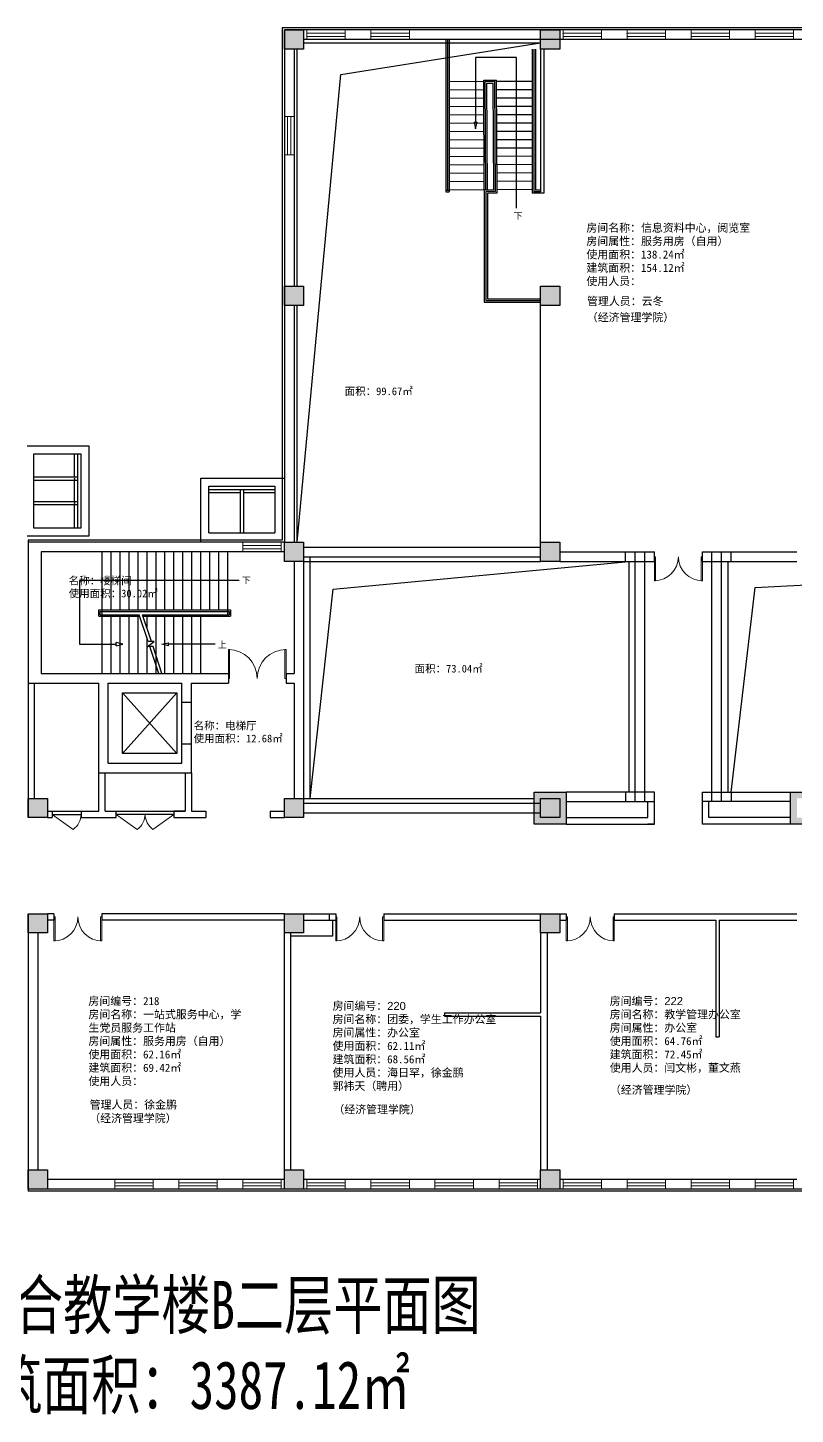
# Model space of a CAD drawing. Header units: millimetres. Extents: x -1373492 to -1246082, y 965766 to 1020355.
# Drawn here: x -1311512 to -1287547, y 965766 to 1009069 of the extents above; entities that cross this region are included whole.
import ezdxf

# ---------------------------------------------------------------- set-up
doc = ezdxf.new("R2010")
doc.units = ezdxf.units.MM
doc.header["$LTSCALE"] = 1000
doc.linetypes.add('CONTINOUS', pattern=[0])
for name, color, linetype in [('填充', 7, 'Continuous'), ('墙体', 30, 'Continuous'), ('柱子', 5, 'Continuous'), ('管理人员', 2, 'Continuous')]:
    doc.layers.add(name, color=color, linetype=linetype)
for name, color, linetype, lineweight in [('墙线', 30, 'Continuous', 30), ('文字', 7, 'Continuous', 30), ('窗户', 131, 'Continuous', 15), ('门线', 154, 'CONTINOUS', 15)]:
    doc.layers.add(name, color=color, linetype=linetype, lineweight=lineweight)
doc.styles.add('_TCH_AXIS', font='', dxfattribs={"width": 0.75})
doc.styles.get("Standard").update_dxf_attribs({"font": 'arial.ttf'})
doc.styles.get('_TCH_AXIS').set_extended_font_data('FangSong_GB2312')

msp = doc.modelspace()

# ---------------------------------------------------------------- hatches: boundary and pattern name
at = {"layer": '填充'}
h = msp.add_hatch(color=256, dxfattribs=at)
h.dxf.hatch_style = 1
h.paths.add_polyline_path([(-1302897, 1008999), (-1303497, 1008999), (-1303497, 1008399), (-1302897, 1008399)])
h = msp.add_hatch(color=256, dxfattribs=at)
h.dxf.hatch_style = 1
h.paths.add_polyline_path([(-1294897, 1008999), (-1295497, 1008999), (-1295497, 1008399), (-1294897, 1008399)])
h = msp.add_hatch(color=256, dxfattribs=at)
h.dxf.hatch_style = 1
h.paths.add_polyline_path([(-1302897, 1000999), (-1303497, 1000999), (-1303497, 1000399), (-1302897, 1000399)])
h = msp.add_hatch(color=256, dxfattribs=at)
h.dxf.hatch_style = 1
h.paths.add_polyline_path([(-1294897, 1000999), (-1295497, 1000999), (-1295497, 1000399), (-1294897, 1000399)])
h = msp.add_hatch(color=256, dxfattribs=at)
h.dxf.hatch_style = 1
h.paths.add_polyline_path([(-1302897, 992999), (-1303497, 992999), (-1303497, 992399), (-1302897, 992399)])
h = msp.add_hatch(color=256, dxfattribs=at)
h.dxf.hatch_style = 1
h.paths.add_polyline_path([(-1294897, 992999), (-1295497, 992999), (-1295497, 992399), (-1294897, 992399)])
h = msp.add_hatch(color=256, dxfattribs=at)
h.dxf.hatch_style = 1
h.paths.add_polyline_path([(-1294697, 985199), (-1295697, 985199), (-1295697, 984199), (-1294697, 984199)])
h.paths.add_polyline_path([(-1294897, 984999), (-1294897, 984399), (-1295497, 984399), (-1295497, 984999)], flags=16)
h = msp.add_hatch(color=256, dxfattribs=at)
h.dxf.hatch_style = 1
h.paths.add_polyline_path([(-1286697, 985199), (-1287697, 985199), (-1287697, 984199), (-1286697, 984199)])
h.paths.add_polyline_path([(-1286897, 984399), (-1287497, 984399), (-1287497, 984999), (-1286897, 984999)], flags=16)
h = msp.add_hatch(color=256, dxfattribs=at)
h.dxf.hatch_style = 1
h.paths.add_polyline_path([(-1310897, 984999), (-1311497, 984999), (-1311497, 984399), (-1310897, 984399)])
h = msp.add_hatch(color=256, dxfattribs=at)
h.dxf.hatch_style = 1
h.paths.add_polyline_path([(-1302897, 984999), (-1303497, 984999), (-1303497, 984399), (-1302897, 984399)])
h = msp.add_hatch(color=256, dxfattribs=at)
h.dxf.hatch_style = 1
h.paths.add_polyline_path([(-1294897, 984999), (-1295497, 984999), (-1295497, 984399), (-1294897, 984399)])
h = msp.add_hatch(color=256, dxfattribs=at)
h.dxf.hatch_style = 1
h.paths.add_polyline_path([(-1310897, 981399), (-1311497, 981399), (-1311497, 980799), (-1310897, 980799)])
h = msp.add_hatch(color=256, dxfattribs=at)
h.dxf.hatch_style = 1
h.paths.add_polyline_path([(-1302897, 981399), (-1303497, 981399), (-1303497, 980799), (-1302897, 980799)])
h = msp.add_hatch(color=256, dxfattribs=at)
h.dxf.hatch_style = 1
h.paths.add_polyline_path([(-1294897, 981399), (-1295497, 981399), (-1295497, 980799), (-1294897, 980799)])
h = msp.add_hatch(color=256, dxfattribs=at)
h.dxf.hatch_style = 1
h.paths.add_polyline_path([(-1310897, 973399), (-1311497, 973399), (-1311497, 972799), (-1310897, 972799)])
h = msp.add_hatch(color=256, dxfattribs=at)
h.dxf.hatch_style = 1
h.paths.add_polyline_path([(-1302897, 973399), (-1303497, 973399), (-1303497, 972799), (-1302897, 972799)])
h = msp.add_hatch(color=256, dxfattribs=at)
h.dxf.hatch_style = 1
h.paths.add_polyline_path([(-1294897, 973399), (-1295497, 973399), (-1295497, 972799), (-1294897, 972799)])

# ---------------------------------------------------------------- linework, layer by layer
at = {"layer": '墙体'}
for p in [(-1310047, 994982), (-1310047, 994216)]:
    msp.add_point(p, dxfattribs=at)
at = {"layer": '墙线'}
for p, q in [((-1303567, 1009069), (-1303567, 993069)), ((-1271567, 1009069), (-1303567, 1009069)), ((-1271497, 1008999), (-1303497, 1008999)), ((-1303497, 1008999), (-1303497, 992999)), ((-1271497, 1008699), (-1302897, 1008699)), ((-1302897, 1008599), (-1295497, 1008599)), ((-1301738, 1007605), (-1295497, 1008599)), ((-1298457, 1008699), (-1298457, 1003949)), ((-1298407, 1008699), (-1298407, 1003999)), ((-1298357, 1008699), (-1298357, 1003949)), ((-1303197, 1008399), (-1303197, 1000999)), ((-1303097, 1000999), (-1303097, 1008399)), ((-1296255, 1008142), (-1297526, 1008142)), ((-1297526, 1008142), (-1297526, 1006124)), ((-1296255, 1003438), (-1296255, 1008142)), ((-1295757, 1008399), (-1295757, 1003899)), ((-1295707, 1008399), (-1295707, 1003949)), ((-1295657, 1008399), (-1295657, 1003999)), ((-1295497, 1008399), (-1295497, 1003949)), ((-1295397, 1008399), (-1295397, 1003899)), ((-1303097, 992999), (-1301738, 1007605)), ((-1297275, 1007385), (-1298363, 1007379)), ((-1297257, 1004005), (-1297275, 1007435)), ((-1297275, 1007435), (-1296875, 1007435)), ((-1296925, 1007387), (-1297225, 1007385)), ((-1297207, 1004005), (-1297225, 1007385)), ((-1297175, 1007335), (-1296975, 1007336)), ((-1297157, 1004005), (-1297175, 1007335)), ((-1296957, 1004006), (-1296975, 1007336)), ((-1296907, 1003957), (-1296925, 1007387)), ((-1296857, 1003907), (-1296875, 1007435)), ((-1295763, 1007393), (-1296875, 1007387)), ((-1297274, 1007125), (-1298361, 1007119)), ((-1297272, 1006865), (-1298360, 1006859)), ((-1295761, 1007133), (-1296874, 1007127)), ((-1295760, 1006873), (-1296872, 1006867)), ((-1297271, 1006605), (-1298363, 1006599)), ((-1297271, 1006605), (-1298359, 1006599)), ((-1295763, 1006613), (-1296871, 1006607)), ((-1295759, 1006613), (-1296871, 1006607)), ((-1297269, 1006345), (-1298361, 1006339)), ((-1297268, 1006085), (-1298360, 1006079)), ((-1297576, 1006124), (-1297476, 1006124)), ((-1297576, 1006124), (-1297526, 1005916)), ((-1297526, 1005916), (-1297476, 1006124)), ((-1295761, 1006353), (-1296869, 1006347)), ((-1295760, 1006093), (-1296868, 1006087)), ((-1297267, 1005825), (-1298363, 1005819)), ((-1297265, 1005565), (-1298361, 1005559)), ((-1297267, 1005825), (-1298359, 1005819)), ((-1295763, 1005833), (-1296867, 1005827)), ((-1295759, 1005833), (-1296867, 1005827)), ((-1295761, 1005573), (-1296865, 1005567)), ((-1297264, 1005305), (-1298360, 1005299)), ((-1295760, 1005313), (-1296864, 1005307)), ((-1297263, 1005045), (-1298363, 1005039)), ((-1297261, 1004785), (-1298361, 1004779)), ((-1297263, 1005045), (-1298359, 1005039)), ((-1295763, 1005053), (-1296863, 1005047)), ((-1295759, 1005053), (-1296863, 1005047)), ((-1295761, 1004793), (-1296861, 1004787)), ((-1297260, 1004525), (-1298360, 1004519)), ((-1297259, 1004265), (-1298359, 1004259)), ((-1295760, 1004533), (-1296860, 1004527)), ((-1295759, 1004273), (-1296859, 1004267)), ((-1298457, 1003999), (-1298357, 1003999)), ((-1298457, 1003949), (-1298357, 1003949)), ((-1296957, 1004006), (-1298357, 1003999)), ((-1297257, 1004005), (-1297257, 1000499)), ((-1296907, 1003957), (-1297207, 1003957)), ((-1297207, 1003957), (-1297207, 1000549)), ((-1296857, 1003907), (-1297157, 1003907)), ((-1297157, 1003907), (-1297157, 1000599)), ((-1295757, 1004013), (-1296857, 1004007)), ((-1295397, 1003899), (-1295757, 1003899)), ((-1295497, 1003949), (-1295707, 1003949)), ((-1295497, 1003999), (-1295657, 1003999)), ((-1303197, 1000399), (-1303197, 992999)), ((-1303097, 992999), (-1303097, 1000399)), ((-1297257, 1000499), (-1295497, 1000499)), ((-1297207, 1000549), (-1295497, 1000549)), ((-1297157, 1000599), (-1295497, 1000599)), ((-1295497, 992999), (-1295497, 1000399)), ((-1309597, 995999), (-1311527, 995999)), ((-1310485, 995999), (-1310485, 995999)), ((-1309597, 993199), (-1309597, 995999)), ((-1309847, 995749), (-1311337, 995749)), ((-1311337, 995749), (-1311337, 993449)), ((-1310047, 995032), (-1310047, 995749)), ((-1309947, 993449), (-1309947, 995749)), ((-1309847, 993449), (-1309847, 995749)), ((-1309947, 995032), (-1311337, 995032)), ((-1309947, 994932), (-1311337, 994932)), ((-1310047, 994266), (-1310047, 994932)), ((-1306112, 992999), (-1306112, 994999)), ((-1306112, 994999), (-1303497, 994999)), ((-1305862, 993299), (-1305862, 994749)), ((-1305862, 994749), (-1303797, 994749)), ((-1303797, 994749), (-1303797, 993299)), ((-1309947, 994266), (-1311337, 994266)), ((-1305862, 994649), (-1303797, 994649)), ((-1305862, 994549), (-1304879, 994549)), ((-1304879, 994649), (-1304879, 993299)), ((-1304779, 994649), (-1304779, 993299)), ((-1304779, 994549), (-1303797, 994549)), ((-1309947, 994166), (-1311337, 994166)), ((-1310047, 993449), (-1310047, 994166)), ((-1311337, 993449), (-1309847, 993449)), ((-1311527, 993199), (-1309597, 993199)), ((-1311497, 993069), (-1311497, 984399)), ((-1303567, 993069), (-1311497, 993069)), ((-1303497, 992999), (-1311497, 992999)), ((-1305862, 993299), (-1303797, 993299)), ((-1303497, 992699), (-1311097, 992699)), ((-1311097, 992699), (-1311097, 988899)), ((-1309197, 992675), (-1309197, 988899)), ((-1308917, 992675), (-1308917, 990887)), ((-1308637, 992675), (-1308637, 990887)), ((-1308357, 992675), (-1308357, 990887)), ((-1308077, 992675), (-1308077, 990887)), ((-1307797, 992675), (-1307797, 990887)), ((-1307797, 992675), (-1307797, 990887)), ((-1307517, 992675), (-1307517, 990887)), ((-1307237, 992675), (-1307237, 990887)), ((-1306957, 992675), (-1306957, 990887)), ((-1306677, 992675), (-1306677, 990887)), ((-1306677, 992675), (-1306677, 990887)), ((-1306397, 992675), (-1306397, 990887)), ((-1306117, 992675), (-1306117, 990887)), ((-1305837, 992675), (-1305837, 990887)), ((-1305557, 992675), (-1305557, 990887)), ((-1305277, 992675), (-1305277, 990737)), ((-1302897, 992849), (-1295497, 992849)), ((-1302897, 992549), (-1295497, 992549)), ((-1302697, 984999), (-1302697, 992549)), ((-1294897, 992699), (-1291947, 992699)), ((-1292847, 992399), (-1292847, 992699)), ((-1292547, 984899), (-1292547, 992699)), ((-1292247, 984899), (-1292247, 992699)), ((-1291947, 992399), (-1291947, 992699)), ((-1290447, 992399), (-1290447, 992699)), ((-1290447, 992699), (-1287497, 992699)), ((-1290147, 984899), (-1290147, 992699)), ((-1289847, 984899), (-1289847, 992699)), ((-1289547, 992399), (-1289547, 992699)), ((-1288804, 991583), (-1271497, 992549)), ((-1303197, 992399), (-1303197, 988899)), ((-1302897, 992399), (-1295497, 992399)), ((-1302897, 992399), (-1302897, 984999)), ((-1301972, 991535), (-1292747, 992399)), ((-1294897, 992399), (-1291947, 992399)), ((-1292747, 992399), (-1292747, 985199)), ((-1290447, 992399), (-1287497, 992399)), ((-1289647, 985199), (-1289647, 992399)), ((-1304912, 991801), (-1309892, 991801)), ((-1309892, 991801), (-1309892, 989819)), ((-1302697, 984999), (-1301972, 991535)), ((-1289547, 985199), (-1288804, 991583)), ((-1309297, 990887), (-1308077, 990887)), ((-1309297, 990687), (-1309297, 990887)), ((-1309247, 990837), (-1305227, 990837)), ((-1309247, 990737), (-1309247, 990837)), ((-1309197, 990887), (-1305557, 990887)), ((-1307797, 990887), (-1305177, 990887)), ((-1305227, 990837), (-1305227, 990737)), ((-1305177, 990887), (-1305177, 990687)), ((-1309297, 990687), (-1308014, 990687)), ((-1309247, 990737), (-1308031, 990737)), ((-1308917, 990687), (-1308917, 988899)), ((-1308637, 990687), (-1308637, 988899)), ((-1308357, 990687), (-1308357, 988899)), ((-1308077, 990687), (-1308077, 988899)), ((-1307753, 989897), (-1308031, 990737)), ((-1307928, 990737), (-1305227, 990737)), ((-1307650, 989897), (-1307928, 990737)), ((-1307911, 990687), (-1305177, 990687)), ((-1307797, 990687), (-1307797, 990342)), ((-1307797, 990687), (-1307797, 990342)), ((-1307517, 990687), (-1307517, 988899)), ((-1307237, 990687), (-1307237, 988899)), ((-1306957, 990687), (-1306957, 988899)), ((-1306677, 990687), (-1306677, 988899)), ((-1306677, 990687), (-1306677, 988899)), ((-1306397, 990687), (-1306397, 988899)), ((-1306117, 990687), (-1306117, 988899)), ((-1307797, 990030), (-1307797, 988899)), ((-1307797, 990002), (-1307797, 988899)), ((-1309892, 989819), (-1308749, 989819)), ((-1308749, 989819), (-1308749, 989869)), ((-1308749, 989769), (-1308749, 989869)), ((-1308541, 989819), (-1308749, 989869)), ((-1308749, 989769), (-1308541, 989819)), ((-1307771, 989742), (-1307560, 989897)), ((-1307599, 989742), (-1307771, 989742)), ((-1307560, 989897), (-1307753, 989897)), ((-1307423, 988899), (-1307702, 989742)), ((-1307320, 988899), (-1307599, 989742)), ((-1307320, 989814), (-1307112, 989864)), ((-1307112, 989764), (-1307320, 989814)), ((-1307112, 989764), (-1307112, 989864)), ((-1305664, 989814), (-1307112, 989814)), ((-1311097, 988899), (-1305247, 988899)), ((-1311097, 988899), (-1309097, 988899)), ((-1311097, 988899), (-1309197, 988899)), ((-1305247, 988899), (-1305247, 988599)), ((-1303447, 988899), (-1303447, 988599)), ((-1303447, 988899), (-1303197, 988899)), ((-1311497, 988599), (-1309297, 988599)), ((-1311297, 984999), (-1311297, 988599)), ((-1309297, 984599), (-1309297, 988599)), ((-1308997, 986099), (-1308997, 988599)), ((-1308997, 988599), (-1306697, 988599)), ((-1308556, 988299), (-1306856, 986399)), ((-1306856, 988299), (-1308556, 986399)), ((-1308556, 988299), (-1306856, 988299)), ((-1308556, 986399), (-1308556, 988299)), ((-1306856, 988299), (-1306856, 986399)), ((-1306697, 986099), (-1306697, 988599)), ((-1306397, 988599), (-1305247, 988599)), ((-1306397, 985799), (-1306397, 988599)), ((-1303447, 988599), (-1303197, 988599)), ((-1303197, 988599), (-1303197, 984999)), ((-1306397, 987999), (-1306697, 987999)), ((-1306397, 986699), (-1306697, 986699)), ((-1308997, 986099), (-1306697, 986099)), ((-1306856, 986399), (-1308556, 986399)), ((-1309297, 985799), (-1306397, 985799)), ((-1309097, 984599), (-1309097, 985799)), ((-1306597, 985799), (-1306597, 984599)), ((-1306397, 985799), (-1306397, 984599)), ((-1291947, 985199), (-1294697, 985199)), ((-1292847, 985199), (-1292847, 984899)), ((-1291947, 984199), (-1291947, 985199)), ((-1290447, 984199), (-1290447, 985199)), ((-1290447, 985199), (-1287697, 985199)), ((-1289547, 985199), (-1289547, 984899)), ((-1302897, 984999), (-1295697, 984999)), ((-1302897, 984849), (-1295497, 984849)), ((-1294697, 984899), (-1291947, 984899)), ((-1292147, 984399), (-1292147, 984899)), ((-1287697, 984899), (-1290447, 984899)), ((-1290247, 984399), (-1290247, 984899)), ((-1310897, 984599), (-1309297, 984599)), ((-1310897, 984399), (-1310747, 984399)), ((-1310747, 984599), (-1310747, 984399)), ((-1310747, 984499), (-1309847, 984499)), ((-1309847, 984599), (-1309847, 984399)), ((-1309847, 984399), (-1308747, 984399)), ((-1309097, 984599), (-1306597, 984599)), ((-1308747, 984399), (-1308747, 984599)), ((-1306947, 984499), (-1308747, 984499)), ((-1306597, 984599), (-1306947, 984599)), ((-1306947, 984599), (-1306947, 984399)), ((-1306947, 984399), (-1305947, 984399)), ((-1306397, 984599), (-1305947, 984599)), ((-1305947, 984599), (-1305947, 984399)), ((-1303947, 984599), (-1303947, 984399)), ((-1303947, 984599), (-1303497, 984599)), ((-1303947, 984399), (-1303497, 984399)), ((-1302897, 984549), (-1295497, 984549)), ((-1294697, 984399), (-1292147, 984399)), ((-1287697, 984399), (-1290247, 984399)), ((-1294697, 984199), (-1291947, 984199)), ((-1291947, 984199), (-1292147, 984199)), ((-1287697, 984199), (-1290447, 984199)), ((-1311497, 981399), (-1311497, 972729)), ((-1310697, 981399), (-1310897, 981399)), ((-1310697, 981399), (-1310697, 981199)), ((-1303497, 981399), (-1309197, 981399)), ((-1309197, 981399), (-1309197, 981199)), ((-1302897, 981399), (-1301897, 981399)), ((-1302097, 981399), (-1302097, 981199)), ((-1301897, 981399), (-1301897, 981199)), ((-1300397, 981399), (-1300397, 981199)), ((-1300397, 981399), (-1295497, 981399)), ((-1294897, 981399), (-1294697, 981399)), ((-1294697, 981399), (-1294697, 981199)), ((-1293197, 981399), (-1287497, 981399)), ((-1293197, 981399), (-1293197, 981199)), ((-1310697, 981199), (-1310897, 981199)), ((-1303497, 981199), (-1309197, 981199)), ((-1302897, 981199), (-1301897, 981199)), ((-1301997, 981199), (-1301997, 980699)), ((-1300397, 981199), (-1295497, 981199)), ((-1294897, 981199), (-1294697, 981199)), ((-1293197, 981199), (-1290027, 981199)), ((-1290027, 981199), (-1290027, 977559)), ((-1289927, 981199), (-1289927, 977559)), ((-1289927, 981199), (-1287497, 981199)), ((-1311197, 980799), (-1311197, 973399)), ((-1303497, 973399), (-1303497, 980799)), ((-1303297, 973399), (-1303297, 980799)), ((-1301997, 980699), (-1303297, 980699)), ((-1295497, 980799), (-1295497, 978299)), ((-1295297, 980799), (-1295297, 973399)), ((-1298497, 978299), (-1295497, 978299)), ((-1298497, 978299), (-1298497, 978199)), ((-1298497, 978199), (-1295497, 978199)), ((-1295497, 978199), (-1295497, 973399)), ((-1290027, 977559), (-1289927, 977559)), ((-1303497, 973099), (-1310897, 973099)), ((-1295497, 973099), (-1302897, 973099)), ((-1287497, 973099), (-1294897, 973099)), ((-1286797, 972799), (-1311497, 972799)), ((-1286797, 972799), (-1311497, 972799)), ((-1259227, 972729), (-1311497, 972729))]:
    msp.add_line(p, q, dxfattribs=at)
at = {"layer": '柱子'}
for p, q in [((-1303497, 1008999), (-1302897, 1008999)), ((-1303497, 1008399), (-1303497, 1008999)), ((-1302897, 1008999), (-1302897, 1008399)), ((-1295497, 1008999), (-1294897, 1008999)), ((-1295497, 1008399), (-1295497, 1008999)), ((-1294897, 1008999), (-1294897, 1008399)), ((-1302897, 1008399), (-1303497, 1008399)), ((-1294897, 1008399), (-1295497, 1008399)), ((-1303497, 1000999), (-1302897, 1000999)), ((-1303497, 1000399), (-1303497, 1000999)), ((-1302897, 1000999), (-1302897, 1000399)), ((-1295497, 1000999), (-1294897, 1000999)), ((-1295497, 1000399), (-1295497, 1000999)), ((-1294897, 1000999), (-1294897, 1000399)), ((-1302897, 1000399), (-1303497, 1000399)), ((-1294897, 1000399), (-1295497, 1000399)), ((-1303497, 992999), (-1302897, 992999)), ((-1303497, 992399), (-1303497, 992999)), ((-1302897, 992999), (-1302897, 992399)), ((-1295497, 992999), (-1294897, 992999)), ((-1295497, 992399), (-1295497, 992999)), ((-1294897, 992999), (-1294897, 992399)), ((-1302897, 992399), (-1303497, 992399)), ((-1294897, 992399), (-1295497, 992399)), ((-1295697, 985199), (-1294697, 985199)), ((-1295697, 984199), (-1295697, 985199)), ((-1294697, 985199), (-1294697, 984199)), ((-1287697, 985199), (-1286697, 985199)), ((-1287697, 984199), (-1287697, 985199)), ((-1311497, 984999), (-1310897, 984999)), ((-1311497, 984399), (-1311497, 984999)), ((-1310897, 984999), (-1310897, 984399)), ((-1303497, 984999), (-1302897, 984999)), ((-1303497, 984399), (-1303497, 984999)), ((-1302897, 984999), (-1302897, 984399)), ((-1295497, 984999), (-1294897, 984999)), ((-1295497, 984399), (-1295497, 984999)), ((-1294897, 984999), (-1294897, 984399)), ((-1310897, 984399), (-1311497, 984399)), ((-1302897, 984399), (-1303497, 984399)), ((-1294897, 984399), (-1295497, 984399)), ((-1294697, 984199), (-1295697, 984199)), ((-1286697, 984199), (-1287697, 984199)), ((-1311497, 981399), (-1310897, 981399)), ((-1311497, 980799), (-1311497, 981399)), ((-1310897, 981399), (-1310897, 980799)), ((-1303497, 981399), (-1302897, 981399)), ((-1303497, 980799), (-1303497, 981399)), ((-1302897, 981399), (-1302897, 980799)), ((-1295497, 981399), (-1294897, 981399)), ((-1295497, 980799), (-1295497, 981399)), ((-1294897, 981399), (-1294897, 980799)), ((-1310897, 980799), (-1311497, 980799)), ((-1302897, 980799), (-1303497, 980799)), ((-1294897, 980799), (-1295497, 980799)), ((-1311497, 973399), (-1310897, 973399)), ((-1311497, 972799), (-1311497, 973399)), ((-1310897, 973399), (-1310897, 972799)), ((-1303497, 973399), (-1302897, 973399)), ((-1303497, 972799), (-1303497, 973399)), ((-1302897, 973399), (-1302897, 972799)), ((-1295497, 973399), (-1294897, 973399)), ((-1295497, 972799), (-1295497, 973399)), ((-1294897, 973399), (-1294897, 972799)), ((-1310897, 972799), (-1311497, 972799)), ((-1302897, 972799), (-1303497, 972799)), ((-1294897, 972799), (-1295497, 972799))]:
    msp.add_line(p, q, dxfattribs=at)
at = {"layer": '窗户'}
for p, q in [((-1302797, 1008699), (-1302797, 1008999)), ((-1302797, 1008999), (-1301597, 1008999)), ((-1301597, 1008699), (-1301597, 1008999)), ((-1300797, 1008699), (-1300797, 1008999)), ((-1300797, 1008999), (-1299597, 1008999)), ((-1299597, 1008699), (-1299597, 1008999)), ((-1294797, 1008699), (-1294797, 1008999)), ((-1294797, 1008999), (-1293597, 1008999)), ((-1293597, 1008699), (-1293597, 1008999)), ((-1292797, 1008699), (-1292797, 1008999)), ((-1292797, 1008999), (-1291597, 1008999)), ((-1291597, 1008699), (-1291597, 1008999)), ((-1290797, 1008699), (-1290797, 1008999)), ((-1290797, 1008999), (-1289597, 1008999)), ((-1289597, 1008699), (-1289597, 1008999)), ((-1288797, 1008699), (-1288797, 1008999)), ((-1288797, 1008999), (-1287597, 1008999)), ((-1287597, 1008999), (-1287597, 1008699)), ((-1302797, 1008899), (-1301597, 1008899)), ((-1302797, 1008799), (-1301597, 1008799)), ((-1302797, 1008699), (-1301597, 1008699)), ((-1300797, 1008899), (-1299597, 1008899)), ((-1300797, 1008799), (-1299597, 1008799)), ((-1300797, 1008699), (-1299597, 1008699)), ((-1294797, 1008899), (-1293597, 1008899)), ((-1294797, 1008799), (-1293597, 1008799)), ((-1294797, 1008699), (-1293597, 1008699)), ((-1292797, 1008899), (-1291597, 1008899)), ((-1292797, 1008799), (-1291597, 1008799)), ((-1292797, 1008699), (-1291597, 1008699)), ((-1290797, 1008899), (-1289597, 1008899)), ((-1290797, 1008799), (-1289597, 1008799)), ((-1290797, 1008699), (-1289597, 1008699)), ((-1288797, 1008899), (-1287597, 1008899)), ((-1288797, 1008799), (-1287597, 1008799)), ((-1288797, 1008699), (-1287597, 1008699)), ((-1303497, 1006299), (-1303197, 1006299)), ((-1303497, 1005099), (-1303497, 1006299)), ((-1303397, 1005099), (-1303397, 1006299)), ((-1303297, 1005099), (-1303297, 1006299)), ((-1303197, 1005099), (-1303197, 1006299)), ((-1303197, 1005099), (-1303497, 1005099)), ((-1304797, 992699), (-1304797, 992999)), ((-1304797, 992999), (-1303597, 992999)), ((-1303597, 992699), (-1303597, 992999)), ((-1304797, 992899), (-1303597, 992899)), ((-1304797, 992799), (-1303597, 992799)), ((-1304797, 992699), (-1303597, 992699)), ((-1308797, 972799), (-1308797, 973099)), ((-1308797, 973099), (-1307597, 973099)), ((-1307597, 972799), (-1307597, 973099)), ((-1306797, 972799), (-1306797, 973099)), ((-1306797, 973099), (-1305597, 973099)), ((-1305597, 972799), (-1305597, 973099)), ((-1304797, 972799), (-1304797, 973099)), ((-1304797, 973099), (-1303597, 973099)), ((-1303597, 972799), (-1303597, 973099)), ((-1302797, 972799), (-1302797, 973099)), ((-1301597, 973099), (-1302797, 973099)), ((-1301597, 972799), (-1301597, 973099)), ((-1300797, 972799), (-1300797, 973099)), ((-1300797, 973099), (-1299597, 973099)), ((-1299597, 972799), (-1299597, 973099)), ((-1298797, 972799), (-1298797, 973099)), ((-1298797, 973099), (-1297597, 973099)), ((-1297597, 972799), (-1297597, 973099)), ((-1296797, 972799), (-1296797, 973099)), ((-1296797, 973099), (-1295597, 973099)), ((-1295597, 972799), (-1295597, 973099)), ((-1294797, 972799), (-1294797, 973099)), ((-1293597, 973099), (-1294797, 973099)), ((-1293597, 972799), (-1293597, 973099)), ((-1292797, 972799), (-1292797, 973099)), ((-1291597, 973099), (-1292797, 973099)), ((-1291597, 972799), (-1291597, 973099)), ((-1290797, 972799), (-1290797, 973099)), ((-1289597, 973099), (-1290797, 973099)), ((-1289597, 972799), (-1289597, 973099)), ((-1288797, 972799), (-1288797, 973099)), ((-1288797, 973099), (-1287597, 973099)), ((-1287597, 972799), (-1287597, 973099)), ((-1308797, 972999), (-1307597, 972999)), ((-1308797, 972899), (-1307597, 972899)), ((-1308797, 972799), (-1307597, 972799)), ((-1306797, 972999), (-1305597, 972999)), ((-1306797, 972899), (-1305597, 972899)), ((-1306797, 972799), (-1305597, 972799)), ((-1304797, 972999), (-1303597, 972999)), ((-1304797, 972899), (-1303597, 972899)), ((-1304797, 972799), (-1303597, 972799)), ((-1301597, 972999), (-1302797, 972999)), ((-1301597, 972899), (-1302797, 972899)), ((-1301597, 972799), (-1302797, 972799)), ((-1300797, 972999), (-1299597, 972999)), ((-1300797, 972899), (-1299597, 972899)), ((-1300797, 972799), (-1299597, 972799)), ((-1298797, 972999), (-1297597, 972999)), ((-1298797, 972899), (-1297597, 972899)), ((-1298797, 972799), (-1297597, 972799)), ((-1296797, 972999), (-1295597, 972999)), ((-1296797, 972899), (-1295597, 972899)), ((-1296797, 972799), (-1295597, 972799)), ((-1293597, 972999), (-1294797, 972999)), ((-1293597, 972899), (-1294797, 972899)), ((-1293597, 972799), (-1294797, 972799)), ((-1291597, 972999), (-1292797, 972999)), ((-1291597, 972899), (-1292797, 972899)), ((-1291597, 972799), (-1292797, 972799)), ((-1289597, 972999), (-1290797, 972999)), ((-1289597, 972899), (-1290797, 972899)), ((-1289597, 972799), (-1290797, 972799)), ((-1288797, 972999), (-1287597, 972999)), ((-1288797, 972899), (-1287597, 972899)), ((-1288797, 972799), (-1287597, 972799))]:
    msp.add_line(p, q, dxfattribs=at)
at = {"layer": '窗户', "color": 3}
for p in [(-1302797, 1008899), (-1300797, 1008899), (-1294797, 1008899), (-1292797, 1008899)]:
    msp.add_point(p, dxfattribs=at)
at = {"layer": '门线'}
for p, q in [((-1291907, 992549), (-1291947, 992549)), ((-1291947, 992549), (-1291947, 991799)), ((-1291907, 991799), (-1291907, 992549)), ((-1290487, 991799), (-1290487, 992549)), ((-1290487, 992549), (-1290447, 992549)), ((-1290447, 992549), (-1290447, 991799)), ((-1291947, 991799), (-1291907, 991799)), ((-1290447, 991799), (-1290487, 991799)), ((-1305247, 989649), (-1305207, 989649)), ((-1305247, 988749), (-1305247, 989649)), ((-1305207, 989649), (-1305207, 988749)), ((-1303447, 989649), (-1303487, 989649)), ((-1303487, 989649), (-1303487, 988749)), ((-1303447, 988749), (-1303447, 989649)), ((-1305207, 988749), (-1305247, 988749)), ((-1303487, 988749), (-1303447, 988749)), ((-1310747, 984499), (-1309847, 984499)), ((-1310747, 984499), (-1310091, 984034)), ((-1308747, 984499), (-1306947, 984499)), ((-1308747, 984499), (-1308091, 984034)), ((-1306947, 984499), (-1307603, 984034)), ((-1310657, 981299), (-1310697, 981299)), ((-1310697, 981299), (-1310697, 980549)), ((-1310657, 980549), (-1310657, 981299)), ((-1309237, 980549), (-1309237, 981299)), ((-1309237, 981299), (-1309197, 981299)), ((-1309197, 981299), (-1309197, 980549)), ((-1301857, 981299), (-1301897, 981299)), ((-1301897, 981299), (-1301897, 980549)), ((-1301857, 980549), (-1301857, 981299)), ((-1300437, 980549), (-1300437, 981299)), ((-1300437, 981299), (-1300397, 981299)), ((-1300397, 981299), (-1300397, 980549)), ((-1294657, 981299), (-1294697, 981299)), ((-1294697, 981299), (-1294697, 980549)), ((-1294657, 980549), (-1294657, 981299)), ((-1293237, 980549), (-1293237, 981299)), ((-1293237, 981299), (-1293197, 981299)), ((-1293197, 981299), (-1293197, 980549)), ((-1310697, 980549), (-1310657, 980549)), ((-1309197, 980549), (-1309237, 980549)), ((-1301897, 980549), (-1301857, 980549)), ((-1300397, 980549), (-1300437, 980549)), ((-1294697, 980549), (-1294657, 980549)), ((-1293197, 980549), (-1293237, 980549))]:
    msp.add_line(p, q, dxfattribs=at)
for centre, radius, start, end in [((-1291947, 992549), 750, 270, 0), ((-1290447, 992549), 750, 180, 270), ((-1305247, 988749), 900, 0, 90), ((-1303447, 988749), 900, 90, 180), ((-1310436, 984512), 590, 305.8239, 358.7729), ((-1308436, 984512), 590, 305.8239, 358.7729), ((-1307258, 984512), 590, 181.2271, 234.1761), ((-1310697, 981299), 750, 270, 0), ((-1309197, 981299), 750, 180, 270), ((-1301897, 981299), 750, 270, 0), ((-1300397, 981299), 750, 180, 270), ((-1294697, 981299), 750, 270, 0), ((-1293197, 981299), 750, 180, 270)]:
    msp.add_arc(centre, radius, start, end, dxfattribs=at)

# ---------------------------------------------------------------- texts
at = {"layer": '文字'}
for s, width, insert, char_height, attachment_point in [('{\\fSimSun|b0|i0|c134|p2;下}', 267.21, (-1296340, 1003294), 200, 1), ('{\\fSimSun|b0|i0|c134|p2;房间名称：信息资料中心，阅览室}\\P{\\fSimSun|b0|i0|c134|p2;房间属性：服务用房（自用）}\\P{\\fSimSun|b0|i0|c134|p2;使用面积：138.24\\fSimSun|b0|i0|c129|p2;㎡}\\P{\\fSimSun|b0|i0|c134|p2;建筑面积：154.12\\fSimSun|b0|i0|c129|p2;㎡\\fSimSun|b0|i0|c134|p2;\\P使用人员：}', 7194.84, (-1294068, 1002945), 250, 1), ('{\\fSimSun|b0|i0|c134|p2;面积：99.67\\fSimSun|b0|i0|c129|p2;㎡}', 3133.77, (-1301616, 997836), 240, 1), ('{\\fSimSun|b0|i0|c134|p2;名称：楼梯间}\\P{\\fSimSun|b0|i0|c134|p2;使用面积：30.02\\fSimSun|b0|i0|c129|p2;㎡}', 3133.77, (-1310232, 991921), 240, 1), ('{\\fSimSun|b0|i0|c134|p2;下}', 267.21, (-1304551, 991693), 200, 9), ('{\\fSimSun|b0|i0|c134|p2;上}', 267.21, (-1305577, 989901), 200, 1), ('{\\fSimSun|b0|i0|c134|p2;面积：73.04\\fSimSun|b0|i0|c129|p2;㎡}', 3133.77, (-1299433, 989172), 240, 1), ('{\\fSimSun|b0|i0|c134|p2;名称：电梯厅}\\P{\\fSimSun|b0|i0|c134|p2;使用面积：12.68\\fSimSun|b0|i0|c129|p2;㎡}', 3133.77, (-1306331, 987392), 240, 1), ('{\\fSimSun|b0|i0|c134|p2;房间编号：218}\\P{\\fSimSun|b0|i0|c134|p2;房间名称：一站式服务中心，学生党员服务工作站}\\P{\\fSimSun|b0|i0|c134|p2;房间属性：服务用房（自用）}\\P{\\fSimSun|b0|i0|c134|p2;使用面积：62.16\\fSimSun|b0|i0|c129|p2;㎡}\\P{\\fSimSun|b0|i0|c134|p2;建筑面积：69.42\\fSimSun|b0|i0|c129|p2;㎡\\fSimSun|b0|i0|c134|p2;\\P使用人员：}', 4856.6, (-1309616, 978796), 250, 1), ('{\\fSimSun|b0|i0|c134|p2;房间编号：}220\\P{\\fSimSun|b0|i0|c134|p2;房间名称：团委，学生工作办公室}\\P{\\fSimSun|b0|i0|c134|p2;房间属性：办公室}\\P{\\fSimSun|b0|i0|c134|p2;使用面积：62.11\\fSimSun|b0|i0|c129|p2;㎡}\\P{\\fSimSun|b0|i0|c134|p2;建筑面积：68.56\\fSimSun|b0|i0|c129|p2;㎡}\\P{\\fSimSun|b0|i0|c134|p2;使用人员：海日罕，徐金鹏\\P郭袆天（聘用）}', 5844.98, (-1301994, 978645), 250, 1), ('{\\fSimSun|b0|i0|c134|p2;房间编号：}222\\P{\\fSimSun|b0|i0|c134|p2;房间名称：教学管理办公室}\\P{\\fSimSun|b0|i0|c134|p2;房间属性：办公室}\\P{\\fSimSun|b0|i0|c134|p2;使用面积：64.76\\fSimSun|b0|i0|c129|p2;㎡}\\P{\\fSimSun|b0|i0|c134|p2;建筑面积：72.45\\fSimSun|b0|i0|c129|p2;㎡}\\P{\\fSimSun|b0|i0|c134|p2;使用人员：闫文彬，董文燕}', 8048.36, (-1293340, 978796), 250, 1)]:
    msp.add_mtext_dynamic_manual_height_columns(s, width=width, gutter_width=12.5, heights=[0], dxfattribs=dict(at, insert=insert, char_height=char_height, attachment_point=attachment_point))
at = {"layer": '文字', "insert": (-1322654, 969933), "char_height": 1500, "attachment_point": 1, "style": '_TCH_AXIS'}
msp.add_mtext_dynamic_manual_height_columns('\\pi6106.759;{\\fSimSun|b0|i0|c134|p2;新区综合教学楼B二层平面图\\P\\pi8523.30928;建筑面积：3387.12\\fSimSun|b0|i0|c129|p2;㎡}', width=32117.85, gutter_width=1, heights=[0], dxfattribs=at)
at = {"layer": '管理人员', "char_height": 250, "attachment_point": 1}
for s, width, insert in [('{\\fSimSun|b0|i0|c134|p2;管理人员：云冬}', 5479.28, (-1294049, 1000654)), ('{\\fSimSun|b0|i0|c134|p2;（经济管理学院）}', 5479.9, (-1294056, 1000149)), ('{\\fSimSun|b0|i0|c134|p2;（经济管理学院）}', 3260.79, (-1293334, 976022)), ('\\pt3250;{\\fSimSun|b0|i0|c134|p2;管理人员：徐金鹏}', 3551.89, (-1309580, 975561)), ('{\\fSimSun|b0|i0|c134|p2;（经济管理学院）}', 3260.79, (-1309592, 975135)), ('{\\fSimSun|b0|i0|c134|p2;（经济管理学院）}', 3260.79, (-1301968, 975411))]:
    msp.add_mtext_dynamic_manual_height_columns(s, width=width, gutter_width=12.5, heights=[0], dxfattribs=dict(at, insert=insert))

doc.saveas('drawing.dxf')
